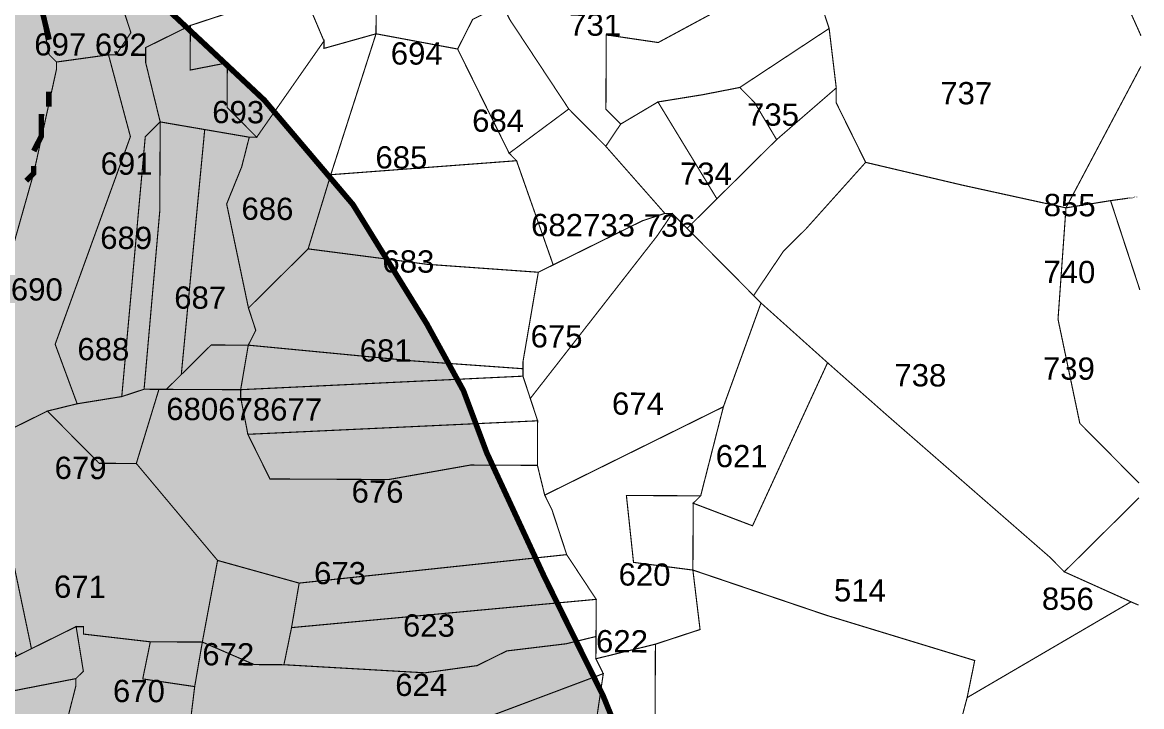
# Model space of a CAD drawing. Header units: feet. Extents: x 309963 to 314040, y 1901486 to 1908068.
# Drawn here: x 313292 to 313896, y 1905514 to 1905884 of the extents above; entities that cross this region are included whole.
import ezdxf

# ---------------------------------------------------------------- set-up
doc = ezdxf.new("R2010")
doc.units = ezdxf.units.FT
doc.header["$MEASUREMENT"] = 0
for name, color, linetype in [('500M CRZ LINE', 11, 'Continuous'), ('NDZ-500M FROM CRZ', 2, 'Continuous'), ('NDZ-500M FROM CRZ @ 1', 2, 'Continuous'), ('SURVEY NO.', 7, 'Continuous'), ('SURVEY PLOT BOUNDARY', 35, 'Continuous'), ('VILLAGE BOUNDARY', 212, 'Continuous')]:
    doc.layers.add(name, color=color, linetype=linetype)
doc.styles.add('PDF Arial', font='arial.ttf')

msp = doc.modelspace()

# ---------------------------------------------------------------- hatches: boundary and pattern name
at = {"layer": 'NDZ-500M FROM CRZ @ 1'}
h = msp.add_hatch(dxfattribs=at)
h.set_pattern_fill('CROSS', color=256, scale=6.008997, angle=-0.26746)
h.set_pattern_definition([(359.73254, (294409.67, 1893482.39), (38.334837, 37.9786), [19.07857, -57.2357]), (89.73254, (294419.166, 1893472.806), (-37.9786, 38.334837), [19.07857, -57.2357])])
h.paths.add_polyline_path([(313649.47, 1905409.07), (313633.02, 1905451.98), (313605.3, 1905520.21), (313573.55, 1905584.46), (313542.56, 1905651.23), (313529.96, 1905684.83), (313510.1, 1905720.98), (313470.34, 1905785.26), (313422.53, 1905841.58), (313366.7, 1905893.92), (313314.83, 1905938.23), (313266.91, 1905970.51), (313211.06, 1906018.84), (313123.17, 1906071.34), (313055.23, 1906107.52), (312997.29, 1906134.02), (312973.55, 1906140.83), (312915.25, 1906152.44), (312843.17, 1906156.78), (312805.1, 1906152.95), (312767.06, 1906157.13), (312730.99, 1906153.3), (312680.77, 1906146.8), (312660.85, 1906197.31), (312643.26, 1906237.84), (312623.4, 1906273.99), (312603.51, 1906302.13), (312587.58, 1906322.23), (312611.8, 1906362.18), (312631.99, 1906398.15), (312648.17, 1906430.12), (312666.34, 1906462.09), (312680.53, 1906498.08), (312692.73, 1906538.09), (312700.89, 1906570.1), (312709.09, 1906610.13), (312713.25, 1906642.16), (312713.51, 1906712.07), (312709.78, 1906758.36), (312705.95, 1906794.43), (312698.12, 1906834.53), (312690.26, 1906866.62), (312674.43, 1906906.76), (312650.71, 1906974.98), (312627.01, 1907047.2), (312595.28, 1907115.46), (312575.39, 1907143.6), (312551.5, 1907175.76), (312503.72, 1907236.08), (312491.83, 1907264.18), (312475.99, 1907304.32), (312463.66, 1907331.78), (312452.3, 1907376.54), (312448.44, 1907408.61), (312440.62, 1907448.71), (312432.75, 1907480.8), (312432.96, 1907524.87), (312433.3, 1907596.98), (312429.46, 1907633.06), (312421.64, 1907673.16), (312405.95, 1907745.35), (312382.25, 1907817.57), (312354.53, 1907885.81), (312318.8, 1907954.08), (312275.02, 1908014.38), (312223.17, 1908062.7), (311801.24, 1908064.67), (311798.55, 1908060.68), (311794.49, 1908048.68), (311790.46, 1908044.69), (311786.44, 1908040.7), (311782.4, 1908032.71), (311778.37, 1908028.72), (311778.35, 1908024.72), (311770.3, 1908016.74), (311762.24, 1908004.76), (311746.1, 1907980.8), (311738.05, 1907972.82), (311734.03, 1907968.83), (311730, 1907964.84), (311725.98, 1907960.86), (311713.93, 1907952.9), (311705.88, 1907944.93), (311701.85, 1907940.94), (311697.85, 1907940.96), (311697.83, 1907936.95), (311685.79, 1907933), (311681.77, 1907929.01), (311673.74, 1907925.04), (311657.64, 1907909.09), (311653.62, 1907905.11), (311645.59, 1907901.14), (311641.56, 1907897.15), (311673.61, 1907897), (311685.6, 1907892.94), (311697.62, 1907892.88), (311709.62, 1907888.82), (311713.61, 1907884.79), (311733.65, 1907888.71), (311817.77, 1907888.31), (311829.77, 1907884.25), (311861.83, 1907888.11), (311869.86, 1907892.08), (311901.91, 1907891.93), (311909.9, 1907887.88), (311929.93, 1907887.79), (311941.93, 1907883.73), (311953.93, 1907879.67), (311957.93, 1907879.65), (311969.93, 1907875.58), (311981.91, 1907867.52), (311993.91, 1907863.45), (312005.89, 1907855.38), (312013.86, 1907847.34), (312025.84, 1907839.27), (312029.83, 1907835.24), (312033.82, 1907831.22), (312037.8, 1907827.19), (312045.8, 1907823.15), (312053.75, 1907811.09), (312061.72, 1907803.04), (312069.68, 1907790.99), (312077.65, 1907782.94), (312081.6, 1907770.9), (312085.55, 1907758.86), (312093.51, 1907746.8), (312093.47, 1907738.79), (312097.42, 1907726.75), (312101.39, 1907718.72), (312101.37, 1907714.72), (312105.3, 1907698.67), (312105.28, 1907694.67), (312113.24, 1907682.61), (312117.21, 1907674.58), (312117.17, 1907666.57), (312121.12, 1907654.53), (312125.07, 1907642.49), (312125.05, 1907638.48), (312129, 1907626.45), (312132.95, 1907614.41), (312132.89, 1907602.39), (312136.82, 1907586.35), (312136.65, 1907550.29), (312132.63, 1907546.3), (312136.6, 1907538.27), (312136.37, 1907490.2), (312132.29, 1907474.19), (312132.26, 1907466.18), (312140.1, 1907430.08), (312144.03, 1907414.04), (312144.01, 1907410.03), (312151.91, 1907385.96), (312155.86, 1907373.92), (312155.6, 1907317.83), (312159.58, 1907313.81), (312159.57, 1907309.8), (312167.52, 1907297.74), (312171.47, 1907285.71), (312175.42, 1907273.67), (312175.4, 1907269.66), (312179.33, 1907253.62), (312179.31, 1907249.61), (312183.28, 1907241.58), (312183.24, 1907233.57), (312191.16, 1907213.5), (312195.15, 1907209.47), (312207.04, 1907181.37), (312206.98, 1907169.36), (312218.85, 1907137.25), (312234.76, 1907113.14), (312250.63, 1907081.01), (312266.52, 1907052.89), (312274.48, 1907040.84), (312278.45, 1907032.81), (312282.41, 1907024.77), (312286.4, 1907020.75), (312290.41, 1907020.73), (312298.36, 1907008.67), (312306.35, 1907004.63), (312310.34, 1907000.61), (312318.3, 1906988.55), (312326.27, 1906980.5), (312334.23, 1906968.44), (312342.2, 1906960.39), (312346.15, 1906948.36), (312354.1, 1906936.3), (312358.05, 1906924.26), (312362, 1906912.22), (312361.93, 1906896.2), (312365.92, 1906892.17), (312365.86, 1906880.16), (312369.81, 1906868.12), (312369.73, 1906852.09), (312373.7, 1906844.06), (312377.65, 1906832.02), (312385.61, 1906819.97), (312389.57, 1906811.94), (312393.54, 1906803.9), (312393.52, 1906799.9), (312401.48, 1906787.84), (312409.38, 1906763.77), (312413.35, 1906755.74), (312413.25, 1906735.7), (312417.2, 1906723.67), (312416.85, 1906647.55), (312412.79, 1906635.55), (312408.72, 1906623.55), (312408.67, 1906611.53), (312400.6, 1906599.55), (312396.54, 1906587.55), (312392.51, 1906583.56), (312380.37, 1906555.57), (312376.34, 1906551.58), (312372.28, 1906539.58), (312368.24, 1906531.59), (312360.17, 1906519.61), (312356.13, 1906511.61), (312356.11, 1906507.61), (312352.08, 1906503.62), (312344.02, 1906491.64), (312335.97, 1906483.66), (312331.94, 1906479.68), (312327.92, 1906475.69), (312323.88, 1906467.69), (312315.83, 1906459.72), (312307.8, 1906455.75), (312307.78, 1906451.74), (312299.73, 1906443.77), (312291.68, 1906435.79), (312259.47, 1906399.89), (312247.39, 1906387.92), (312235.28, 1906367.95), (312231.26, 1906363.96), (312231.24, 1906359.95), (312235.19, 1906347.92), (312235.02, 1906311.86), (312242.96, 1906295.8), (312246.93, 1906287.77), (312250.88, 1906275.73), (312254.84, 1906267.7), (312258.78, 1906251.65), (312262.76, 1906247.63), (312310.57, 1906191.32), (312350.38, 1906139.05), (312358.37, 1906135), (312366.33, 1906122.95), (312374.29, 1906110.89), (312378.23, 1906098.85), (312382.18, 1906086.82), (312386.19, 1906086.8), (312394.09, 1906062.72), (312398.04, 1906050.68), (312405.94, 1906026.61), (312409.87, 1906010.57), (312409.81, 1905998.55), (312413.8, 1905994.52), (312413.74, 1905982.5), (312417.73, 1905978.48), (312421.7, 1905970.45), (312437.63, 1905950.34), (312445.58, 1905938.28), (312449.53, 1905926.25), (312457.49, 1905914.19), (312461.44, 1905902.15), (312469.32, 1905874.07), (312477.22, 1905850), (312477.16, 1905837.98), (312481.15, 1905833.95), (312481.07, 1905817.93), (312492.9, 1905777.81), (312496.85, 1905765.77), (312496.83, 1905761.76), (312498.82, 1905757.75), (312532.87, 1905757.59), (312536.89, 1905761.58), (312544.9, 1905761.54), (312556.94, 1905765.49), (312568.95, 1905765.43), (312572.98, 1905769.42), (312585.05, 1905781.38), (312593.1, 1905789.36), (312605.15, 1905797.32), (312609.16, 1905797.3), (312625.24, 1905809.24), (312629.26, 1905813.23), (312641.3, 1905817.18), (312645.32, 1905821.17), (312677.44, 1905837.04), (312685.47, 1905841.01), (312697.51, 1905844.96), (312709.54, 1905848.91), (312721.56, 1905848.86), (312745.63, 1905856.76), (312797.71, 1905856.51), (312805.7, 1905852.47), (312809.7, 1905852.45), (312821.74, 1905856.4), (312873.81, 1905856.16), (312885.81, 1905852.1), (312897.83, 1905852.04), (312902.77, 1905850.37), (312909.83, 1905847.98), (312921.83, 1905843.91), (312933.81, 1905835.85), (312945.8, 1905831.78), (312949.79, 1905827.76), (313017.7, 1905787.38), (313025.69, 1905783.33), (313037.67, 1905775.27), (313045.65, 1905767.22), (313057.62, 1905759.15), (313065.58, 1905747.09), (313073.55, 1905739.04), (313081.53, 1905730.99), (313101.46, 1905710.87), (313105.47, 1905710.85), (313113.46, 1905706.8), (313125.44, 1905698.73), (313137.44, 1905694.67), (313161.4, 1905678.53), (313169.37, 1905670.48), (313177.36, 1905666.44), (313209.26, 1905634.24), (313213.25, 1905630.22), (313221.22, 1905622.17), (313229.19, 1905614.12), (313245.11, 1905590), (313249.05, 1905577.97), (313257.01, 1905565.91), (313260.96, 1905553.87), (313260.92, 1905545.86), (313264.87, 1905533.82), (313268.88, 1905533.8), (313272.83, 1905521.77), (313280.78, 1905509.71), (313288.74, 1905497.65), (313292.69, 1905485.62), (313296.64, 1905473.58), (313296.62, 1905469.57), (313304.57, 1905457.52), (313308.56, 1905453.49), (313313.83, 1905437.44), (313316.5, 1905437.43), (313332.37, 1905405.3), (313336.32, 1905393.27), (313360.05, 1905329.05), (313364, 1905317.01), (313368.01, 1905317), (313377.72, 1905284.08), (313379.84, 1905276.88), (313403.67, 1905232.7), (313411.62, 1905220.64), (313415.59, 1905212.61), (313419.54, 1905200.57), (313423.49, 1905188.53), (313427.42, 1905172.49), (313431.37, 1905160.45), (313435.32, 1905148.41), (313435.3, 1905144.41), (313439.29, 1905140.38), (313439.27, 1905136.38), (313447.22, 1905124.32), (313451.17, 1905112.28), (313455.12, 1905100.25), (313459.05, 1905084.2), (313458.96, 1905064.17), (313462.93, 1905056.14), (313466.9, 1905048.11), (313470.85, 1905036.07), (313478.82, 1905028.02), (313482.77, 1905015.98), (313490.73, 1905003.93), (313494.67, 1904991.89), (313498.62, 1904979.85), (313502.57, 1904967.81), (313506.52, 1904955.78), (313506.5, 1904951.77), (313510.45, 1904939.73), (313510.19, 1904883.64), (313506.13, 1904871.64), (313510.12, 1904867.62), (313521.87, 1904811.47), (313521.85, 1904807.47), (313525.75, 1904783.41), (313529.72, 1904775.38), (313537.67, 1904763.32), (313541.64, 1904755.29), (313549.59, 1904743.24), (313553.54, 1904731.2), (313557.49, 1904719.16), (313573.25, 1904663), (313573.24, 1904658.99), (313577.19, 1904646.95), (313577.13, 1904634.94), (313581.08, 1904622.9), (313580.7, 1904542.77), (313596.15, 1904418.5), (313681.36, 1903920.63), (313696.04, 1903929.18), (313708.32, 1903928.05), (313718.11, 1903924.35), (313725.97, 1903911.09), (313721.43, 1903902.36), (313709.42, 1903893.48), (313703.19, 1903882.6), (313703.79, 1903869.99), (313709.69, 1903857.08), (313713.28, 1903845.85), (313719.91, 1903828.16), (313714.81, 1903814.3), (313709.42, 1903798.99), (313701.36, 1903789.01), (313694.6, 1903779.12), (313704.47, 1903596.69), (313704.36, 1903572.65), (313695.64, 1903420.45), (313691.58, 1903408.45), (313683.93, 1903343.85), (313685.88, 1903308.9), (313691, 1903284.26), (313698.84, 1903248.16), (313698.77, 1903234.14), (313692.72, 1903224.15), (313685.34, 1903215.84), (313710.56, 1903184), (313718.53, 1903175.95), (313726.5, 1903167.9), (313730.45, 1903155.87), (313738.41, 1903143.81), (313742.36, 1903131.77), (313746.31, 1903119.74), (313750.26, 1903107.7), (313754.21, 1903095.66), (313758.18, 1903087.63), (313758.08, 1903067.6), (313762.07, 1903063.57), (313762.01, 1903051.55), (313761.94, 1903035.53), (313761.88, 1903023.51), (313761.83, 1903011.49), (313757.76, 1902999.49), (313755.06, 1902991.49), (313781.76, 1902991.37), (313841.82, 1902985.08), (313877.83, 1902976.21), (313884.91, 1904493.28), (313881.02, 1904517.33), (313875.94, 1904597.67), (313873.7, 1904665.6), (313869.86, 1904701.68), (313858.02, 1904739.79), (313838.34, 1904814), (313826.47, 1904846.11), (313810.62, 1904882.24), (313806.97, 1904958.38), (313795.29, 1905030.55), (313771.59, 1905102.77), (313743.87, 1905171.01), (313720.17, 1905243.24), (313696.47, 1905315.46), (313660.72, 1905379.73)])

# ---------------------------------------------------------------- linework, layer by layer
at = {"layer": '500M CRZ LINE', "ltscale": 0.5, "const_width": 3, "flags": 128}
msp.add_lwpolyline([(313366.7, 1905893.92), (313422.53, 1905841.58), (313470.34, 1905785.26), (313510.1, 1905720.98), (313529.96, 1905684.83), (313542.56, 1905651.23), (313573.55, 1905584.46), (313605.3, 1905520.21), (313633.02, 1905451.98), (313660.72, 1905379.73), (313696.47, 1905315.46), (313720.17, 1905243.24), (313743.87, 1905171.01), (313771.59, 1905102.77), (313795.29, 1905030.55), (313806.97, 1904958.38), (313810.62, 1904882.24)], dxfattribs=at)
at = {"layer": 'NDZ-500M FROM CRZ', "const_width": 3, "flags": 128}
msp.add_lwpolyline([(313810.62, 1904882.24), (313806.97, 1904958.38), (313795.29, 1905030.55), (313771.59, 1905102.77), (313743.87, 1905171.01), (313720.17, 1905243.24), (313696.47, 1905315.46), (313660.72, 1905379.73), (313649.47, 1905409.07), (313633.02, 1905451.98), (313605.3, 1905520.21), (313573.55, 1905584.46), (313542.56, 1905651.23), (313529.96, 1905684.83), (313510.1, 1905720.98), (313470.34, 1905785.26), (313422.53, 1905841.58), (313366.7, 1905893.92)], dxfattribs=at)
at = {"layer": 'SURVEY PLOT BOUNDARY', "lineweight": 18, "const_width": 0.601}
for points in [[(313691.68, 1906004.58), (313695.66, 1906000.56), (313719.25, 1905904.29), (313727.15, 1905880.22), (313678.93, 1905848.39), (313658.88, 1905844.48), (313634.83, 1905840.59), (313614.75, 1905828.66), (313606.77, 1905836.71), (313606.96, 1905876.77), (313634.98, 1905872.64), (313679.16, 1905896.47), (313643.4, 1905960.74), (313687.65, 1906000.59)], [(313483.22, 1905969.5), (313487.2, 1905965.47), (313491.19, 1905961.45), (313511.11, 1905937.32), (313503.04, 1905925.34), (313483.01, 1905925.43), (313482.88, 1905897.38), (313482.79, 1905877.35), (313454.71, 1905869.47), (313454.73, 1905873.48), (313442.84, 1905901.58), (313431.03, 1905945.7)], [(313643.4, 1905960.74), (313679.16, 1905896.47), (313634.98, 1905872.64), (313606.96, 1905876.77), (313606.77, 1905836.71), (313614.75, 1905828.66), (313606.68, 1905816.68), (313594.72, 1905828.75), (313586.75, 1905836.8), (313554.92, 1905885.03), (313550.96, 1905893.06), (313539, 1905905.14), (313559.1, 1905921.07), (313583.23, 1905940.99), (313591.26, 1905944.96), (313591.27, 1905948.96), (313599.29, 1905948.92), (313627.42, 1905968.82)], [(313431.03, 1905945.7), (313442.84, 1905901.58), (313382.66, 1905881.83), (313358.57, 1905869.92), (313358.54, 1905861.91), (313366.4, 1905829.82), (313358.35, 1905821.84), (313345.68, 1905681.68), (313321.62, 1905677.79), (313309.76, 1905709.89), (313350.34, 1905821.88), (313338.53, 1905866.01), (313342.53, 1905865.99), (313350.6, 1905877.97), (313342.7, 1905902.05), (313386.8, 1905909.85), (313390.92, 1905933.87)], [(313342.53, 1905865.99), (313338.53, 1905866.01), (313310.47, 1905862.13), (313306.48, 1905866.16), (313298.66, 1905906.26), (313306.7, 1905914.23), (313318.78, 1905926.2), (313326.83, 1905934.17), (313334.76, 1905918.11), (313342.7, 1905902.05), (313350.6, 1905877.97)], [(313531.02, 1905913.19), (313539, 1905905.14), (313550.96, 1905893.06), (313534.9, 1905885.12), (313526.81, 1905869.14), (313482.79, 1905877.35), (313482.88, 1905897.38)], [(313382.66, 1905881.83), (313442.84, 1905901.58), (313454.73, 1905873.48), (313418.43, 1905821.56), (313402.49, 1905837.66), (313402.6, 1905861.7), (313382.55, 1905857.79)], [(313526.81, 1905869.14), (313534.9, 1905885.12), (313550.96, 1905893.06), (313554.92, 1905885.03), (313586.75, 1905836.8), (313554.59, 1905812.92)], [(313366.4, 1905829.82), (313358.54, 1905861.91), (313358.57, 1905869.92), (313382.66, 1905881.83), (313382.55, 1905857.79), (313402.6, 1905861.7), (313402.49, 1905837.66), (313418.43, 1905821.56), (313414.43, 1905821.58), (313390.41, 1905825.7)], [(313678.93, 1905848.39), (313727.15, 1905880.22), (313731, 1905848.15), (313698.83, 1905820.26), (313686.91, 1905840.34)], [(313454.73, 1905873.48), (313454.71, 1905869.47), (313482.79, 1905877.35), (313458.4, 1905801.35), (313446.19, 1905761.34), (313414, 1905729.44), (313402.24, 1905785.58), (313410.35, 1905805.58), (313414.43, 1905821.58), (313418.43, 1905821.56)], [(313482.79, 1905877.35), (313526.81, 1905869.14), (313554.59, 1905812.92), (313558.57, 1905808.89), (313458.4, 1905801.35)], [(313269.48, 1905662), (313261.45, 1905658.04), (313269.61, 1905690.05), (313277.81, 1905730.07), (313298.17, 1905802.09), (313310.45, 1905858.13), (313310.47, 1905862.13), (313338.53, 1905866.01), (313350.34, 1905821.88), (313309.76, 1905709.89), (313321.62, 1905677.79), (313305.58, 1905673.86), (313289.52, 1905665.92), (313281.49, 1905661.95)], [(313634.83, 1905840.59), (313658.88, 1905844.48), (313678.93, 1905848.39), (313686.91, 1905840.34), (313698.83, 1905820.26), (313666.63, 1905788.35)], [(313698.83, 1905820.26), (313731, 1905848.15), (313730.97, 1905840.14), (313746.84, 1905808.01), (313714.63, 1905772.11), (313702.55, 1905760.14), (313686.42, 1905736.18), (313658.51, 1905764.35), (313650.54, 1905772.4), (313666.63, 1905788.35)], [(313614.75, 1905828.66), (313634.83, 1905840.59), (313666.63, 1905788.35), (313650.54, 1905772.4), (313642.56, 1905780.45), (313638.56, 1905780.47), (313606.68, 1905816.68)], [(313586.75, 1905836.8), (313594.72, 1905828.75), (313606.68, 1905816.68), (313638.56, 1905780.47), (313626.52, 1905776.52), (313578.34, 1905752.71), (313558.57, 1905808.89), (313554.59, 1905812.92)], [(313357.71, 1905685.63), (313345.68, 1905681.68), (313358.35, 1905821.84), (313366.4, 1905829.82), (313366.17, 1905781.74)], [(313366.4, 1905829.82), (313390.41, 1905825.7), (313377.78, 1905693.55), (313369.73, 1905685.57), (313365.72, 1905685.59), (313357.71, 1905685.63), (313366.17, 1905781.74)], [(313390.41, 1905825.7), (313414.43, 1905821.58), (313410.35, 1905805.58), (313402.24, 1905785.58), (313414, 1905729.44), (313417.95, 1905717.4), (313413.9, 1905709.41), (313393.88, 1905709.5), (313377.78, 1905693.55)], [(313458.4, 1905801.35), (313558.57, 1905808.89), (313578.34, 1905752.71), (313570.31, 1905748.74), (313510.25, 1905753.03), (313446.19, 1905761.34)], [(313894.97, 1905789.58), (313878.93, 1905787.36), (313854.88, 1905783.47), (313850.59, 1905723.39), (313862.35, 1905667.25), (313894.25, 1905635.05), (313862.35, 1905667.25), (313850.59, 1905723.39), (313854.88, 1905783.47), (313878.93, 1905787.36), (313894.73, 1905739.21), (313878.93, 1905787.36)], [(313638.56, 1905780.47), (313642.56, 1905780.45), (313634.5, 1905768.47), (313565.99, 1905680.65), (313562.04, 1905692.69), (313562.06, 1905696.7), (313562.08, 1905700.7), (313570.31, 1905748.74), (313578.34, 1905752.71), (313626.52, 1905776.52)], [(313642.56, 1905780.45), (313650.54, 1905772.4), (313658.51, 1905764.35), (313686.42, 1905736.18), (313690.41, 1905732.15), (313670.12, 1905676.16), (313573.76, 1905628.53), (313569.83, 1905644.58), (313569.94, 1905668.61), (313565.99, 1905680.65), (313634.5, 1905768.47)], [(313570.31, 1905748.74), (313562.08, 1905700.7), (313562.06, 1905696.7), (313501.99, 1905700.98), (313413.9, 1905709.41), (313417.95, 1905717.4), (313414, 1905729.44), (313446.19, 1905761.34), (313510.25, 1905753.03)], [(313690.41, 1905732.15), (313726.31, 1905699.94), (313685.84, 1905611.98), (313653.85, 1905624.15), (313657.87, 1905628.14), (313670.12, 1905676.16)], [(313413.9, 1905709.41), (313409.79, 1905685.39), (313369.73, 1905685.57), (313377.78, 1905693.55), (313393.88, 1905709.5)], [(313413.9, 1905709.41), (313501.99, 1905700.98), (313562.06, 1905696.7), (313562.08, 1905700.7), (313562.06, 1905696.7), (313562.04, 1905692.69), (313409.79, 1905685.39)], [(313726.31, 1905699.94), (313758.22, 1905671.74), (313845.99, 1905595.21), (313853.96, 1905587.16), (313889.94, 1905570.97), (313801.57, 1905519.3), (313805.67, 1905539.31), (313725.67, 1905563.72), (313653.68, 1905588.1), (313653.81, 1905616.14), (313653.85, 1905624.15), (313685.84, 1905611.98)], [(313562.04, 1905692.69), (313565.99, 1905680.65), (313569.94, 1905668.61), (313413.68, 1905661.33), (313409.77, 1905681.38), (313409.79, 1905685.39)], [(313357.71, 1905685.63), (313365.72, 1905685.59), (313353.52, 1905645.59), (313333.49, 1905645.68), (313305.58, 1905673.86), (313321.62, 1905677.79), (313345.68, 1905681.68)], [(313365.72, 1905685.59), (313369.73, 1905685.57), (313409.79, 1905685.39), (313409.77, 1905681.38), (313413.68, 1905661.33), (313425.58, 1905637.24), (313489.67, 1905636.94), (313533.77, 1905644.75), (313569.83, 1905644.58), (313573.76, 1905628.53), (313577.72, 1905620.5), (313585.62, 1905596.43), (313441.34, 1905581.07), (313397.34, 1905593.3), (313353.52, 1905645.59)], [(313670.12, 1905676.16), (313657.87, 1905628.14), (313617.82, 1905628.33), (313621.66, 1905592.25), (313653.68, 1905588.1), (313657.54, 1905556.03), (313633.47, 1905548.13), (313601.38, 1905540.26), (313601.44, 1905552.28), (313601.53, 1905572.31), (313585.62, 1905596.43), (313577.72, 1905620.5), (313573.76, 1905628.53)], [(313305.58, 1905673.86), (313333.49, 1905645.68), (313353.52, 1905645.59), (313397.34, 1905593.3), (313389.12, 1905549.27), (313361.08, 1905549.4), (313325.05, 1905553.57), (313325.07, 1905557.58), (313321.06, 1905557.6), (313296.97, 1905545.69), (313285.22, 1905601.84), (313269.48, 1905662), (313281.49, 1905661.95), (313289.52, 1905665.92)], [(313413.68, 1905661.33), (313569.94, 1905668.61), (313569.83, 1905644.58), (313533.77, 1905644.75), (313489.67, 1905636.94), (313425.58, 1905637.24)], [(313296.97, 1905545.69), (313288.94, 1905541.72), (313269.14, 1905589.89), (313221.33, 1905646.2), (313233.39, 1905654.16), (313261.45, 1905658.04), (313269.48, 1905662), (313285.22, 1905601.84)], [(313653.85, 1905624.15), (313653.81, 1905616.14), (313653.68, 1905588.1), (313621.66, 1905592.25), (313617.82, 1905628.33), (313657.87, 1905628.14)], [(313585.62, 1905596.43), (313601.53, 1905572.31), (313437.23, 1905557.06), (313441.34, 1905581.07)], [(313441.34, 1905581.07), (313437.23, 1905557.06), (313433.13, 1905537.04), (313429.12, 1905537.06), (313417.11, 1905537.12), (313389.12, 1905549.27), (313397.34, 1905593.3)], [(313437.23, 1905557.06), (313601.53, 1905572.31), (313601.44, 1905552.28), (313585.4, 1905548.35), (313553.33, 1905544.49), (313537.27, 1905536.56), (313509.22, 1905532.68), (313433.13, 1905537.04)], [(313164.88, 1905566.34), (313264.85, 1905529.82), (313288.94, 1905541.72), (313296.97, 1905545.69), (313321.06, 1905557.6), (313324.96, 1905533.54), (313320.93, 1905529.55), (313260.79, 1905517.82), (313212.76, 1905526.05), (313168.75, 1905538.28)], [(313361.08, 1905549.4), (313356.98, 1905529.39), (313385, 1905525.25), (313376.67, 1905457.18), (313316.8, 1905501.53), (313316.83, 1905509.54), (313320.91, 1905525.55), (313320.93, 1905529.55), (313324.96, 1905533.54), (313321.06, 1905557.6), (313325.07, 1905557.58), (313325.05, 1905553.57)], [(313361.08, 1905549.4), (313389.12, 1905549.27), (313385, 1905525.25), (313356.98, 1905529.39)], [(313389.12, 1905549.27), (313417.11, 1905537.12), (313429.12, 1905537.06), (313433.13, 1905537.04), (313509.22, 1905532.68), (313537.27, 1905536.56), (313553.33, 1905544.49), (313585.4, 1905548.35), (313601.44, 1905552.28), (313601.38, 1905540.26), (313605.35, 1905532.23), (313436.82, 1905468.92), (313376.6, 1905441.15), (313376.67, 1905457.18), (313385, 1905525.25)], [(313601.38, 1905540.26), (313633.47, 1905548.13), (313633.19, 1905488.03), (313597.08, 1905476.18), (313605.35, 1905532.23)], [(313168.75, 1905538.28), (313212.76, 1905526.05), (313260.79, 1905517.82), (313320.93, 1905529.55), (313320.91, 1905525.55), (313316.83, 1905509.54), (313268.75, 1905505.76), (313164.62, 1905510.25)], [(313436.82, 1905468.92), (313605.35, 1905532.23), (313597.08, 1905476.18), (313593.02, 1905464.18), (313432.77, 1905460.92)]]:
    msp.add_lwpolyline(points, close=True, dxfattribs=at)
for points in [[(313859.69, 1905955.72), (313895.37, 1905876.23), (313859.69, 1905955.72)], [(313298.66, 1905906.26), (313306.48, 1905866.16), (313310.47, 1905862.13), (313310.45, 1905858.13), (313298.17, 1905802.09), (313277.81, 1905730.07)], [(313777.11, 1905427.27), (313801.57, 1905519.3), (313889.94, 1905570.97), (313893.94, 1905569.23), (313889.94, 1905570.97), (313853.96, 1905587.16), (313894.21, 1905627.04), (313853.96, 1905587.16), (313845.99, 1905595.21), (313758.22, 1905671.74), (313726.31, 1905699.94), (313690.41, 1905732.15), (313686.42, 1905736.18), (313702.55, 1905760.14), (313714.63, 1905772.11), (313746.84, 1905808.01), (313798.86, 1905795.75), (313854.88, 1905783.47), (313895.29, 1905859.77), (313854.88, 1905783.47), (313798.86, 1905795.75), (313746.84, 1905808.01), (313730.97, 1905840.14), (313731, 1905848.15), (313727.15, 1905880.22), (313719.25, 1905904.29)], [(313633.19, 1905488.03), (313633.47, 1905548.13), (313657.54, 1905556.03), (313653.68, 1905588.1), (313725.67, 1905563.72), (313805.67, 1905539.31), (313801.57, 1905519.3), (313777.11, 1905427.27)]]:
    msp.add_lwpolyline(points, dxfattribs=at)
at = {"layer": 'VILLAGE BOUNDARY', "lineweight": 50, "const_width": 3}
for points in [[(313306.52, 1905874.17), (313302.59, 1905890.21), (313298.66, 1905906.26), (313302.68, 1905910.25)], [(313306.39, 1905846.13), (313306.35, 1905838.11)], [(313298.23, 1905814.11), (313302.27, 1905822.11), (313302.33, 1905834.13)], [(313294.15, 1905798.11), (313298.17, 1905802.09), (313298.19, 1905806.1)]]:
    msp.add_lwpolyline(points, dxfattribs=at)

# ---------------------------------------------------------------- texts
at = {"layer": 'SURVEY NO.', "char_height": 12.018, "attachment_point": 7, "rotation": 359.73254, "style": 'PDF Arial'}
for s, insert in [('731', (313586.93, 1905876.18)), ('697 692', (313298.47, 1905865.51)), ('694', (313490.72, 1905860.6)), ('737', (313787.04, 1905839.19)), ('693', (313394.43, 1905829)), ('735', (313682.84, 1905827.66)), ('684', (313534.61, 1905824.34)), ('685', (313482.45, 1905804.55)), ('691', (313334.22, 1905801.24)), ('734', (313646.64, 1905795.77)), ('855', (313842.84, 1905778.83)), ('686', (313410.21, 1905776.85)), ('682733 736', (313566.4, 1905768.1)), ('689', (313334.03, 1905761.18)), ('683', (313486.19, 1905748.45)), ('740', (313842.67, 1905742.78)), ('690', (313285.83, 1905733.36)), ('687', (313373.94, 1905728.94)), ('675', (313566.12, 1905708.01)), ('688', (313321.73, 1905701.14)), ('681', (313473.95, 1905700.43)), ('738', (313762.3, 1905687.06)), ('739', (313842.43, 1905690.69)), ('680678677', (313369.65, 1905668.86)), ('674', (313610.01, 1905671.75)), ('621', (313665.96, 1905643.44)), ('679', (313309.42, 1905637.09)), ('676', (313469.59, 1905624.33)), ('673', (313449.35, 1905580.35)), ('620', (313613.58, 1905579.58)), ('671', (313309.12, 1905572.99)), ('514', (313729.71, 1905571.03)), ('856', (313841.85, 1905566.5)), ('623', (313497.29, 1905552.08)), ('622', (313601.4, 1905543.58)), ('672', (313389.06, 1905536.56)), ('624', (313493.13, 1905520.05)), ('670', (313340.9, 1905516.75))]:
    msp.add_mtext(s, dxfattribs=dict(at, insert=insert))

doc.saveas('drawing.dxf')
